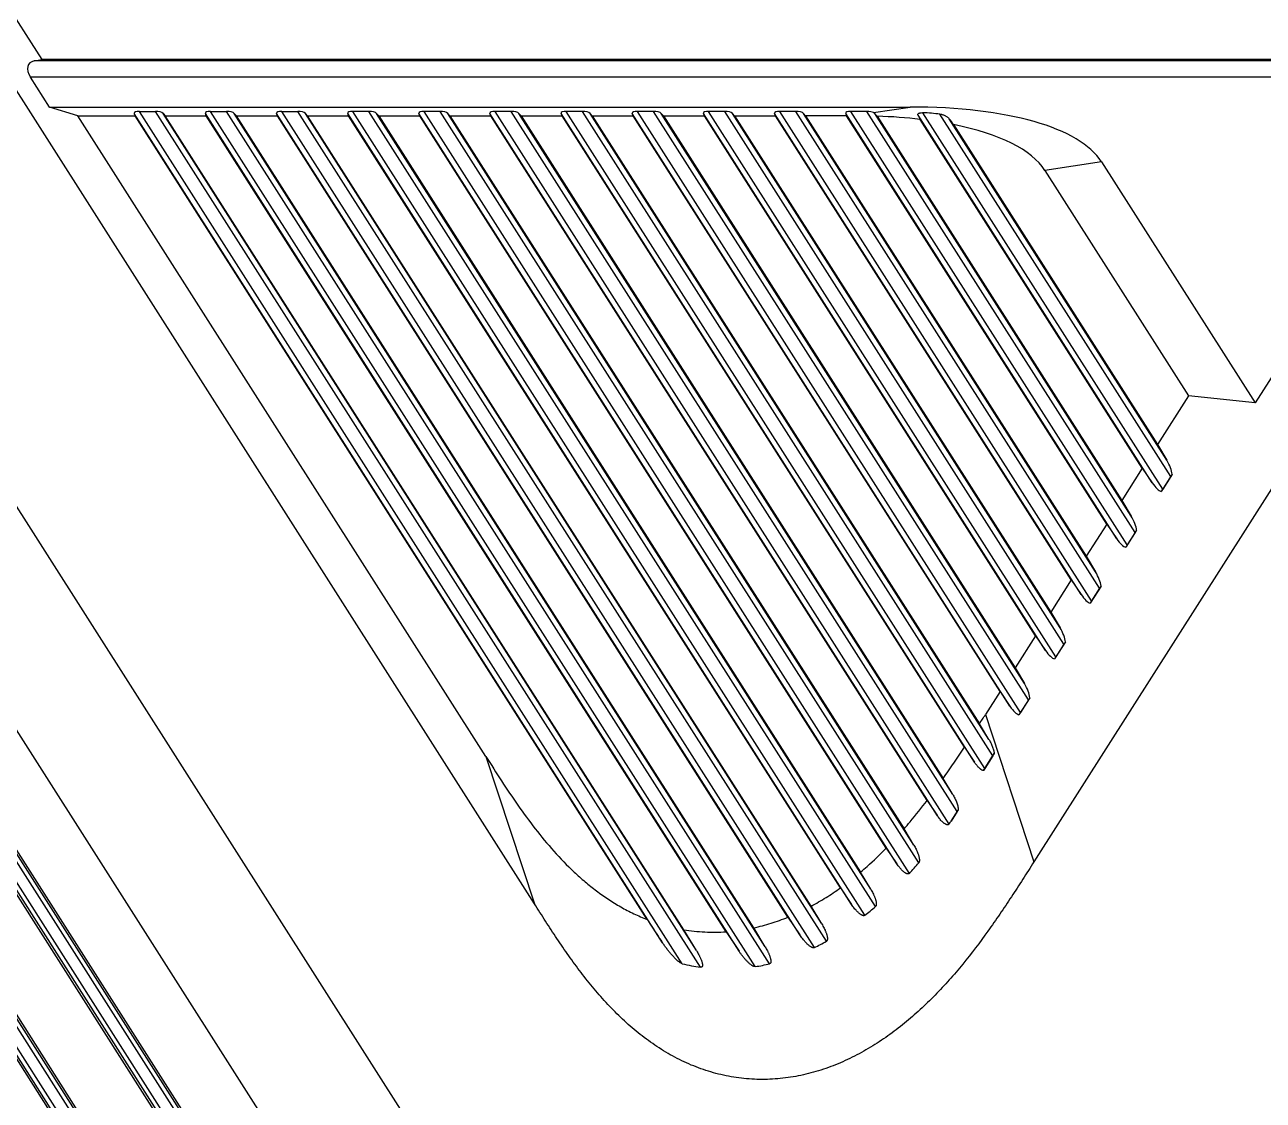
# Model space of a CAD drawing. Header units: millimetres. Extents: x 562 to 17351, y 2396 to 6995.
# Drawn here: x 2586.6 to 2700.1, y 3596.7 to 3695.2 of the extents above; entities that cross this region are included whole.
import ezdxf

# ---------------------------------------------------------------- set-up
doc = ezdxf.new("R2010")
doc.units = ezdxf.units.MM

msp = doc.modelspace()

# ---------------------------------------------------------------- linework, layer by layer
at = {"color": 7, "linetype": 'Continuous'}
for p, q in [((2509.806, 3815.04), (2588.156, 3692.057)), ((2468.914, 3814.088), (2660.863, 3512.788)), ((2633.287, 3614.701), (2507.583, 3812.016)), ((2485.091, 3809.168), (2673.232, 3513.846)), ((2653.811, 3512.914), (2467.254, 3805.75)), ((2652.225, 3514.315), (2468.571, 3802.594)), ((2652.561, 3514.529), (2468.907, 3802.808)), ((2467.22, 3801.709), (2651.283, 3512.788)), ((2468.235, 3800.463), (2650.668, 3514.101)), ((2468.571, 3800.677), (2651.004, 3514.315)), ((2644.207, 3512.914), (2467.254, 3790.674)), ((2642.957, 3514.529), (2468.907, 3787.732)), ((2467.22, 3786.634), (2641.679, 3512.788)), ((2642.621, 3514.315), (2468.571, 3787.518)), ((2468.571, 3785.602), (2641.4, 3514.315)), ((2468.235, 3785.388), (2641.064, 3514.101)), ((2587.452, 3691.922), (2588.156, 3692.057)), ((2715.26, 3691.922), (2587.452, 3691.922)), ((2712.866, 3692.057), (2588.156, 3692.057)), ((2588.854, 3687.704), (2587.107, 3690.445)), ((2718.361, 3690.445), (2587.107, 3690.445)), ((2718.361, 3690.445), (2699.338, 3660.586)), ((2591.438, 3686.904), (2588.854, 3687.704)), ((2588.854, 3687.704), (2667.717, 3687.704)), ((2628.841, 3628.194), (2591.438, 3686.904)), ((2591.438, 3686.904), (2596.696, 3686.904)), ((2596.614, 3687.121), (2596.696, 3686.904)), ((2645.029, 3611.124), (2596.614, 3687.121)), ((2643.617, 3613.252), (2596.696, 3686.904)), ((2646.844, 3609.203), (2597.088, 3687.304)), ((2597.088, 3687.304), (2598.558, 3687.304)), ((2648.522, 3608.876), (2598.558, 3687.304)), ((2648.143, 3610.398), (2599.265, 3687.121)), ((2599.265, 3687.121), (2599.46, 3686.904)), ((2646.978, 3612.317), (2599.46, 3686.904)), ((2599.46, 3686.904), (2603.217, 3686.904)), ((2652.049, 3610.342), (2603.135, 3687.121)), ((2603.217, 3686.904), (2603.135, 3687.121)), ((2650.856, 3612.126), (2603.217, 3686.904)), ((2653.538, 3608.932), (2603.609, 3687.304)), ((2603.609, 3687.304), (2605.08, 3687.304)), ((2654.842, 3609.193), (2605.08, 3687.304)), ((2605.981, 3686.904), (2605.787, 3687.121)), ((2654.436, 3610.757), (2605.787, 3687.121)), ((2653.389, 3612.488), (2605.981, 3686.904)), ((2605.981, 3686.904), (2609.739, 3686.904)), ((2609.739, 3686.904), (2609.656, 3687.121)), ((2657.617, 3611.838), (2609.656, 3687.121)), ((2656.524, 3613.465), (2609.739, 3686.904)), ((2658.947, 3610.678), (2610.131, 3687.304)), ((2610.131, 3687.304), (2611.601, 3687.304)), ((2660.05, 3611.254), (2611.601, 3687.304)), ((2612.503, 3686.904), (2612.308, 3687.121)), ((2659.629, 3612.842), (2612.308, 3687.121)), ((2658.649, 3614.468), (2612.503, 3686.904)), ((2612.503, 3686.904), (2616.26, 3686.904)), ((2616.26, 3686.904), (2616.178, 3687.121)), ((2662.363, 3614.625), (2616.178, 3687.121)), ((2661.335, 3616.15), (2616.26, 3686.904)), ((2663.584, 3613.635), (2616.652, 3687.304)), ((2618.122, 3687.304), (2616.652, 3687.304)), ((2664.546, 3614.433), (2618.122, 3687.304)), ((2664.114, 3616.038), (2618.829, 3687.121)), ((2619.024, 3686.904), (2618.829, 3687.121)), ((2619.024, 3686.904), (2663.182, 3617.59)), ((2619.024, 3686.904), (2622.781, 3686.904)), ((2622.781, 3686.904), (2622.699, 3687.121)), ((2666.517, 3618.341), (2622.699, 3687.121)), ((2665.539, 3619.787), (2622.781, 3686.904)), ((2667.656, 3617.48), (2623.173, 3687.304)), ((2624.644, 3687.304), (2623.173, 3687.304)), ((2668.51, 3618.447), (2624.644, 3687.304)), ((2668.07, 3620.065), (2625.35, 3687.121)), ((2625.545, 3686.904), (2625.35, 3687.121)), ((2625.545, 3686.904), (2667.174, 3621.56)), ((2625.545, 3686.904), (2629.302, 3686.904)), ((2670.221, 3622.764), (2629.22, 3687.121)), ((2629.302, 3686.904), (2629.22, 3687.121)), ((2669.28, 3624.152), (2629.302, 3686.904)), ((2671.299, 3621.999), (2629.695, 3687.304)), ((2631.165, 3687.304), (2629.695, 3687.304)), ((2672.045, 3623.135), (2631.165, 3687.304)), ((2671.628, 3624.716), (2631.872, 3687.121)), ((2632.067, 3686.904), (2631.872, 3687.121)), ((2632.067, 3686.904), (2670.758, 3626.17)), ((2632.067, 3686.904), (2635.824, 3686.904)), ((2635.824, 3686.904), (2635.742, 3687.121)), ((2673.612, 3627.676), (2635.742, 3687.121)), ((2672.694, 3629.029), (2635.824, 3686.904)), ((2674.57, 3627.1), (2636.216, 3687.304)), ((2637.686, 3687.304), (2636.216, 3687.304)), ((2675.305, 3628.253), (2637.686, 3687.304)), ((2638.588, 3686.904), (2638.393, 3687.121)), ((2674.944, 3629.748), (2638.393, 3687.121)), ((2638.588, 3686.904), (2674.085, 3631.184)), ((2638.588, 3686.904), (2642.345, 3686.904)), ((2642.345, 3686.904), (2642.263, 3687.121)), ((2676.879, 3632.786), (2642.263, 3687.121)), ((2675.964, 3634.132), (2642.345, 3686.904)), ((2677.831, 3632.218), (2642.737, 3687.304)), ((2644.207, 3687.304), (2642.737, 3687.304)), ((2678.566, 3633.372), (2644.207, 3687.304)), ((2645.109, 3686.904), (2644.914, 3687.121)), ((2678.204, 3634.867), (2644.914, 3687.121)), ((2645.109, 3686.904), (2677.346, 3636.302)), ((2645.109, 3686.904), (2648.866, 3686.904)), ((2680.139, 3637.904), (2648.784, 3687.121)), ((2648.866, 3686.904), (2648.784, 3687.121)), ((2679.225, 3639.251), (2648.866, 3686.904)), ((2681.092, 3637.336), (2649.259, 3687.304)), ((2650.729, 3687.304), (2649.259, 3687.304)), ((2681.827, 3638.49), (2650.729, 3687.304)), ((2681.465, 3639.985), (2651.436, 3687.121)), ((2651.63, 3686.904), (2651.436, 3687.121)), ((2651.63, 3686.904), (2680.607, 3641.42)), ((2651.63, 3686.904), (2655.388, 3686.904)), ((2683.4, 3643.022), (2655.306, 3687.121)), ((2655.388, 3686.904), (2655.306, 3687.121)), ((2682.485, 3644.369), (2655.388, 3686.904)), ((2684.352, 3642.454), (2655.78, 3687.304)), ((2657.25, 3687.304), (2655.78, 3687.304)), ((2685.087, 3643.608), (2657.25, 3687.304)), ((2684.726, 3645.103), (2657.957, 3687.121)), ((2658.152, 3686.904), (2657.957, 3687.121)), ((2658.152, 3686.904), (2683.868, 3646.538)), ((2661.909, 3686.904), (2658.152, 3686.904)), ((2661.827, 3687.121), (2661.909, 3686.904)), ((2686.661, 3648.14), (2661.827, 3687.121)), ((2685.746, 3649.487), (2661.909, 3686.904)), ((2687.613, 3647.572), (2662.301, 3687.304)), ((2663.771, 3687.304), (2662.301, 3687.304)), ((2688.348, 3648.726), (2663.771, 3687.304)), ((2664.381, 3687.189), (2667.717, 3687.704)), ((2687.986, 3650.221), (2664.48, 3687.119)), ((2664.697, 3686.866), (2687.128, 3651.656)), ((2689.921, 3653.258), (2668.459, 3686.947)), ((2690.874, 3652.691), (2668.899, 3687.184)), ((2691.609, 3653.844), (2670.45, 3687.057)), ((2689.007, 3654.605), (2668.64, 3686.574)), ((2691.247, 3655.339), (2671.315, 3686.625)), ((2671.708, 3686.097), (2690.389, 3656.775)), ((2685.255, 3682.692), (2680.073, 3681.892)), ((2685.255, 3682.692), (2699.338, 3660.586)), ((2680.073, 3681.892), (2693.232, 3661.237)), ((2693.232, 3661.237), (2690.389, 3656.775)), ((2699.338, 3660.586), (2693.232, 3661.237)), ((2690.389, 3656.775), (2691.247, 3655.339)), ((2689.007, 3654.605), (2687.128, 3651.656)), ((2689.007, 3654.605), (2689.921, 3653.258)), ((2691.743, 3654.046), (2690.745, 3652.48)), ((2691.609, 3653.844), (2690.874, 3652.691)), ((2700.838, 3652.704), (2679.073, 3618.54)), ((2687.128, 3651.656), (2687.986, 3650.221)), ((2685.746, 3649.487), (2683.868, 3646.538)), ((2685.746, 3649.487), (2686.661, 3648.14)), ((2688.482, 3648.928), (2687.484, 3647.362)), ((2688.348, 3648.726), (2687.613, 3647.572)), ((2683.868, 3646.538), (2684.726, 3645.103)), ((2682.485, 3644.369), (2680.607, 3641.42)), ((2682.485, 3644.369), (2683.4, 3643.022)), ((2685.221, 3643.81), (2684.224, 3642.244)), ((2685.087, 3643.608), (2684.352, 3642.454)), ((2680.607, 3641.42), (2681.465, 3639.985)), ((2679.225, 3639.251), (2677.346, 3636.302)), ((2679.225, 3639.251), (2680.139, 3637.904)), ((2681.961, 3638.692), (2680.963, 3637.126)), ((2681.827, 3638.49), (2681.092, 3637.336)), ((2677.346, 3636.302), (2678.204, 3634.867)), ((2675.964, 3634.132), (2674.627, 3632.033)), ((2675.964, 3634.132), (2676.879, 3632.786)), ((2678.7, 3633.574), (2677.702, 3632.007)), ((2678.566, 3633.372), (2677.831, 3632.218)), ((2674.944, 3629.748), (2674.085, 3631.184)), ((2674.627, 3632.033), (2679.073, 3618.54)), ((2672.694, 3629.029), (2673.612, 3627.676)), ((2628.841, 3628.194), (2633.287, 3614.701)), ((2674.443, 3626.892), (2675.439, 3628.455)), ((2675.305, 3628.253), (2674.57, 3627.1)), ((2671.628, 3624.716), (2670.758, 3626.17)), ((2669.28, 3624.152), (2670.221, 3622.764)), ((2671.485, 3622.257), (2672.128, 3623.263)), ((2672.045, 3623.135), (2671.485, 3622.257)), ((2668.07, 3620.065), (2667.174, 3621.56)), ((2665.539, 3619.787), (2666.517, 3618.341)), ((2664.114, 3616.038), (2663.182, 3617.59)), ((2661.335, 3616.15), (2662.363, 3614.625)), ((2659.629, 3612.842), (2658.649, 3614.468)), ((2656.524, 3613.465), (2657.617, 3611.838)), ((2648.143, 3610.398), (2646.978, 3612.317)), ((2650.856, 3612.126), (2652.049, 3610.342)), ((2654.436, 3610.757), (2653.389, 3612.488))]:
    msp.add_line(p, q, dxfattribs=at)
for centre, radius, start, end in [((2614.058, 3663.523), 70.717, 324.04162, 324.29953), ((2635.106, 3647.088), 44.002, 317.71021, 319.39028), ((2644.552, 3637.574), 30.583, 308.48577, 310.82713), ((2649.008, 3631.063), 22.679, 295.99308, 299.13764), ((2650.843, 3625.263), 16.551, 256.01872, 261.94077), ((2650.695, 3626.559), 17.854, 279.15978, 283.42881)]:
    msp.add_arc(centre, radius, start, end, dxfattribs=at)
for centre, major_axis, ratio, start_param, end_param in [((2588.663, 3690.445), (1.711, -1.182), 0.5397124, 2.6528696, 4.049133), ((2597.216, 3687.104), (0.606, -0.047), 0.3207437, 1.8072837, 3.2908136), ((2598.686, 3687.104), (0.606, -0.047), 0.3207437, 0.3237538, 1.8072837), ((2603.737, 3687.104), (0.606, -0.047), 0.3207437, 1.8072837, 3.2908136), ((2605.207, 3687.104), (0.606, -0.047), 0.3207437, 0.3237538, 1.8072837), ((2610.258, 3687.104), (0.606, -0.047), 0.3207437, 1.8072837, 3.2908136), ((2611.728, 3687.104), (0.606, -0.047), 0.3207437, 0.3237538, 1.8072837), ((2616.779, 3687.104), (0.606, -0.047), 0.3207437, 1.8072837, 3.2908136), ((2618.25, 3687.104), (0.606, -0.047), 0.3207437, 0.3237538, 1.8072837), ((2623.301, 3687.104), (0.606, -0.047), 0.3207437, 1.8072837, 3.2908136), ((2624.771, 3687.104), (0.606, -0.047), 0.3207437, 0.3237538, 1.8072837), ((2629.822, 3687.104), (0.606, -0.047), 0.3207437, 1.8072837, 3.2908136), ((2631.292, 3687.104), (0.606, -0.047), 0.3207437, 0.3237538, 1.8072837), ((2636.343, 3687.104), (0.606, -0.047), 0.3207437, 1.8072837, 3.2908136), ((2637.814, 3687.104), (0.606, -0.047), 0.3207437, 0.3237538, 1.8072837), ((2642.865, 3687.104), (0.606, -0.047), 0.3207437, 1.8072837, 3.2908136), ((2644.335, 3687.104), (0.606, -0.047), 0.3207437, 0.3237538, 1.8072837), ((2649.386, 3687.104), (0.606, -0.047), 0.3207437, 1.8072837, 3.2908136), ((2650.856, 3687.104), (0.606, -0.047), 0.3207437, 0.3237538, 1.8072837), ((2655.907, 3687.104), (0.606, -0.047), 0.3207437, 1.8072837, 3.2908136), ((2657.377, 3687.104), (0.606, -0.047), 0.3207437, 0.3237538, 1.8072837), ((2662.429, 3687.104), (0.606, -0.047), 0.3207437, 1.8072837, 3.2908136), ((2663.899, 3687.104), (0.606, -0.047), 0.3207437, 0.6750321, 1.8072837), ((2669.271, 3678.659), (-5.747, 9.225), 0.08354, -0.5288763, -0.4651187), ((2652.914, 3676.134), (-27.729, -4.281), 0.3564077, -2.2277731, -2.0639725), ((2658.095, 3676.934), (27.729, 4.281), 0.3564077, 0.1553631, 1.1620123), ((2674.059, 3679.398), (-6.071, 9.173), 0.08773, 0.5486987, 0.6166106), ((2655.505, 3676.534), (27.729, 4.281), 0.3564077, 0.9475826, 1.0125358), ((2674.999, 3679.543), (-5.747, 9.225), 0.08354, -0.8340356, -0.7491389), ((2652.914, 3676.134), (-27.729, -4.281), 0.3564077, -2.9862296, -2.3691318), ((2690.88, 3654.987), (-0.753, 1.34), 0.3210859, -2.5123473, -1.4878595), ((2691.635, 3653.804), (0.295, 0.466), 0.0791827, 1.0745635, 1.5336056), ((2690.145, 3653.833), (-0.753, 1.34), 0.3210859, -4.4549192, -3.4304315), ((2690.899, 3652.65), (0.295, 0.466), 0.0791827, 1.5336056, 1.9926476), ((2687.62, 3649.869), (-0.753, 1.34), 0.3210859, -2.5123473, -1.4878595), ((2686.885, 3648.715), (-0.753, 1.34), 0.3210859, -4.4549192, -3.4304315), ((2688.374, 3648.686), (0.295, 0.466), 0.0791827, 1.0745635, 1.5336056), ((2687.639, 3647.532), (0.295, 0.466), 0.0791827, 1.5336056, 1.9926476), ((2684.359, 3644.751), (-0.753, 1.34), 0.3210859, -2.5123473, -1.4878595), ((2685.113, 3643.567), (0.295, 0.466), 0.0791827, 1.0745635, 1.5336056), ((2683.624, 3643.597), (-0.753, 1.34), 0.3210859, -4.4549192, -3.4304315), ((2684.378, 3642.413), (0.295, 0.466), 0.0791827, 1.5336056, 1.9926476), ((2681.099, 3639.633), (-0.753, 1.34), 0.3210859, -2.5123473, -1.4878595), ((2680.363, 3638.479), (-0.753, 1.34), 0.3210859, -4.4549192, -3.4304315), ((2681.853, 3638.449), (0.295, 0.466), 0.0791827, 1.0745635, 1.5336056), ((2681.118, 3637.295), (0.295, 0.466), 0.0791827, 1.5336056, 1.9926476), ((2677.838, 3634.515), (-0.753, 1.34), 0.3210859, -2.5123473, -1.4878595), ((2678.592, 3633.331), (0.295, 0.466), 0.0791827, 1.0745635, 1.5336056), ((2677.103, 3633.361), (-0.753, 1.34), 0.3210859, -4.4549192, -3.4304315), ((2677.857, 3632.177), (0.295, 0.466), 0.0791827, 1.5336056, 1.9926476), ((2675.331, 3628.213), (0.295, 0.466), 0.0791827, 1.0746145, 1.5336056), ((2674.596, 3627.059), (0.295, 0.466), 0.0791827, 1.5336056, 1.9859456), ((2672.071, 3623.095), (0.295, 0.466), 0.0791827, 1.252959, 1.5336056)]:
    msp.add_ellipse(centre, major_axis=major_axis, ratio=ratio, start_param=start_param, end_param=end_param, dxfattribs=at)
for points, knots in [([(2664.381, 3687.189), (2664.401, 3687.179), (2664.428, 3687.164), (2664.46, 3687.139), (2664.474, 3687.126), (2664.48, 3687.119)], [0, 0, 0, 0, 0.5383092, 0.7789371, 1, 1, 1, 1]), ([(2668.459, 3686.947), (2668.455, 3686.955), (2668.449, 3686.972), (2668.443, 3686.998), (2668.442, 3687.025), (2668.448, 3687.05), (2668.46, 3687.075), (2668.479, 3687.098), (2668.504, 3687.118), (2668.535, 3687.136), (2668.571, 3687.151), (2668.611, 3687.164), (2668.655, 3687.173), (2668.718, 3687.183), (2668.799, 3687.188), (2668.866, 3687.186), (2668.899, 3687.184)], [0, 0, 0, 0, 0.0466081, 0.0908658, 0.1335998, 0.1762379, 0.2206681, 0.2688357, 0.3222291, 0.3815791, 0.4468455, 0.517392, 0.592287, 0.6705199, 0.8333156, 1, 1, 1, 1]), ([(2670.45, 3687.057), (2670.496, 3687.053), (2670.586, 3687.039), (2670.718, 3687.005), (2670.842, 3686.961), (2670.958, 3686.909), (2671.065, 3686.848), (2671.161, 3686.781), (2671.246, 3686.708), (2671.294, 3686.654), (2671.315, 3686.625)], [0, 0, 0, 0, 0.1399295, 0.2771153, 0.4102353, 0.5386626, 0.6620882, 0.7802899, 0.8930389, 1, 1, 1, 1]), ([(2670.758, 3626.17), (2671.09, 3626.641), (2671.743, 3627.588), (2672.379, 3628.547), (2672.694, 3629.029)], [0, 0, 0, 0, 0.4999989, 1, 1, 1, 1]), ([(2674.944, 3629.748), (2675.003, 3629.649), (2675.086, 3629.498), (2675.186, 3629.289), (2675.255, 3629.13), (2675.317, 3628.967), (2675.371, 3628.8), (2675.407, 3628.658), (2675.429, 3628.543), (2675.437, 3628.485), (2675.439, 3628.455)], [0, 0, 0, 0, 0.2480661, 0.3724765, 0.4971596, 0.6221579, 0.7475379, 0.8734074, 0.9365973, 1, 1, 1, 1]), ([(2628.841, 3628.194), (2629.319, 3627.442), (2630.277, 3625.939), (2631.763, 3623.716), (2633.34, 3621.556), (2635.043, 3619.493), (2636.595, 3617.89), (2637.925, 3616.703), (2638.97, 3615.868), (2640.062, 3615.095), (2641.201, 3614.394), (2642.385, 3613.771), (2643.203, 3613.415), (2643.617, 3613.252)], [0, 0, 0, 0, 0.1250022, 0.2500048, 0.3750051, 0.4999996, 0.6249822, 0.6874875, 0.749992, 0.8124956, 0.8749981, 0.9374995, 1, 1, 1, 1]), ([(2674.443, 3626.892), (2674.42, 3626.898), (2674.374, 3626.913), (2674.309, 3626.946), (2674.247, 3626.984), (2674.189, 3627.026), (2674.132, 3627.071), (2674.06, 3627.135), (2673.974, 3627.22), (2673.876, 3627.328), (2673.753, 3627.478), (2673.667, 3627.596), (2673.612, 3627.676)], [0, 0, 0, 0, 0.0624688, 0.1247758, 0.187046, 0.2493254, 0.3116371, 0.3739907, 0.4988207, 0.6238468, 0.7490631, 1, 1, 1, 1]), ([(2671.628, 3624.716), (2671.661, 3624.661), (2671.725, 3624.549), (2671.814, 3624.378), (2671.896, 3624.203), (2671.97, 3624.024), (2672.036, 3623.841), (2672.08, 3623.684), (2672.107, 3623.557), (2672.123, 3623.46), (2672.131, 3623.362), (2672.131, 3623.295), (2672.128, 3623.263)], [0, 0, 0, 0, 0.1237996, 0.2478188, 0.3720836, 0.4966331, 0.6215289, 0.7468732, 0.809784, 0.8728966, 0.9362706, 1, 1, 1, 1]), ([(2667.174, 3621.56), (2667.357, 3621.77), (2668.08, 3622.616), (2668.774, 3623.488), (2669.28, 3624.152)], [0, 0, 0, 0, 0.2500148, 1, 1, 1, 1]), ([(2671.299, 3621.999), (2671.289, 3621.986), (2671.273, 3621.968), (2671.247, 3621.95), (2671.226, 3621.94), (2671.203, 3621.933), (2671.173, 3621.928), (2671.142, 3621.928), (2671.112, 3621.932), (2671.082, 3621.938), (2671.046, 3621.949), (2671.004, 3621.967), (2670.95, 3621.994), (2670.887, 3622.034), (2670.814, 3622.087), (2670.745, 3622.145), (2670.679, 3622.206), (2670.615, 3622.269), (2670.533, 3622.357), (2670.435, 3622.472), (2670.324, 3622.615), (2670.255, 3622.714), (2670.221, 3622.764)], [0, 0, 0, 0, 0.0327496, 0.0490708, 0.0652811, 0.0813748, 0.0973453, 0.1289516, 0.1446644, 0.1603225, 0.1915212, 0.2226344, 0.2537, 0.3157475, 0.3777827, 0.4398358, 0.5019201, 0.5640415, 0.6262024, 0.7506351, 0.8752346, 1, 1, 1, 1]), ([(2663.182, 3617.59), (2663.387, 3617.763), (2664.199, 3618.468), (2664.975, 3619.212), (2665.539, 3619.787)], [0, 0, 0, 0, 0.2500314, 1, 1, 1, 1]), ([(2668.07, 3620.065), (2668.107, 3620.004), (2668.178, 3619.879), (2668.276, 3619.688), (2668.366, 3619.493), (2668.433, 3619.326), (2668.48, 3619.189), (2668.511, 3619.086), (2668.538, 3618.981), (2668.56, 3618.874), (2668.572, 3618.784), (2668.576, 3618.711), (2668.575, 3618.656), (2668.571, 3618.601), (2668.562, 3618.555), (2668.551, 3618.52), (2668.537, 3618.485), (2668.522, 3618.461), (2668.51, 3618.447)], [0, 0, 0, 0, 0.1236635, 0.2474996, 0.3715416, 0.4958399, 0.5581184, 0.6205, 0.6830085, 0.7456798, 0.8085703, 0.8401364, 0.871803, 0.9035957, 0.9355482, 0.9516042, 0.9677151, 1, 1, 1, 1]), ([(2679.073, 3618.54), (2678.732, 3618.004), (2678.049, 3616.933), (2677.013, 3615.333), (2675.955, 3613.748), (2674.501, 3611.664), (2672.965, 3609.637), (2671.317, 3607.702), (2670.019, 3606.306), (2668.652, 3604.976), (2667.213, 3603.726), (2665.697, 3602.569), (2664.103, 3601.521), (2662.432, 3600.601), (2660.978, 3599.956), (2659.783, 3599.524), (2658.871, 3599.244), (2657.947, 3599.011), (2657.011, 3598.827), (2656.067, 3598.693), (2655.117, 3598.612), (2654.164, 3598.585), (2653.211, 3598.612), (2652.261, 3598.695), (2651.318, 3598.832), (2650.384, 3599.024), (2649.462, 3599.269), (2648.556, 3599.565), (2647.667, 3599.91), (2646.798, 3600.303), (2645.951, 3600.739), (2645.126, 3601.217), (2644.057, 3601.905), (2642.781, 3602.854), (2641.346, 3604.11), (2640.226, 3605.238), (2639.372, 3606.179), (2638.544, 3607.143), (2637.555, 3608.386), (2636.43, 3609.925), (2635.353, 3611.498), (2634.311, 3613.093), (2633.628, 3614.165), (2633.287, 3614.701)], [0, 0, 0, 0, 0.0312489, 0.0624981, 0.0937478, 0.124998, 0.1874917, 0.2187427, 0.2499935, 0.281244, 0.3124938, 0.3437428, 0.3749906, 0.4062372, 0.4374825, 0.4531089, 0.4687354, 0.4843618, 0.4999881, 0.5156144, 0.5312407, 0.5468669, 0.5624931, 0.5781193, 0.5937455, 0.6093717, 0.6249979, 0.6406242, 0.6562505, 0.6718769, 0.6875033, 0.7031298, 0.7187564, 0.7500026, 0.7812505, 0.8124998, 0.8281262, 0.8437528, 0.8750028, 0.9062525, 0.937502, 0.9687512, 1, 1, 1, 1]), ([(2667.656, 3617.48), (2667.651, 3617.474), (2667.638, 3617.462), (2667.618, 3617.448), (2667.595, 3617.437), (2667.563, 3617.428), (2667.522, 3617.425), (2667.474, 3617.432), (2667.427, 3617.445), (2667.382, 3617.462), (2667.339, 3617.483), (2667.283, 3617.515), (2667.217, 3617.559), (2667.141, 3617.618), (2667.069, 3617.681), (2666.999, 3617.747), (2666.932, 3617.815), (2666.868, 3617.886), (2666.805, 3617.958), (2666.724, 3618.057), (2666.626, 3618.183), (2666.553, 3618.288), (2666.517, 3618.341)], [0, 0, 0, 0, 0.0163323, 0.0326309, 0.0488434, 0.0649562, 0.096818, 0.1283884, 0.1597716, 0.1910401, 0.2222381, 0.2533917, 0.3156105, 0.3777868, 0.4399498, 0.5021141, 0.5642876, 0.6264752, 0.6886799, 0.7509036, 0.8754058, 1, 1, 1, 1]), ([(2658.649, 3614.468), (2659.114, 3614.719), (2660.028, 3615.252), (2660.905, 3615.842), (2661.335, 3616.15)], [0, 0, 0, 0, 0.4999935, 1, 1, 1, 1]), ([(2664.114, 3616.038), (2664.151, 3615.976), (2664.223, 3615.852), (2664.322, 3615.662), (2664.398, 3615.499), (2664.453, 3615.367), (2664.492, 3615.267), (2664.528, 3615.165), (2664.56, 3615.062), (2664.588, 3614.958), (2664.606, 3614.869), (2664.617, 3614.798), (2664.622, 3614.744), (2664.625, 3614.689), (2664.624, 3614.634), (2664.618, 3614.58), (2664.608, 3614.535), (2664.595, 3614.5), (2664.582, 3614.475), (2664.566, 3614.452), (2664.553, 3614.439), (2664.546, 3614.433)], [0, 0, 0, 0, 0.1239966, 0.2480793, 0.3722761, 0.4344348, 0.4966403, 0.5589029, 0.6212368, 0.6836626, 0.7462129, 0.7775562, 0.808956, 0.8404277, 0.8719932, 0.9036842, 0.9355447, 0.9515708, 0.9676613, 0.9838153, 1, 1, 1, 1]), ([(2663.584, 3613.635), (2663.577, 3613.63), (2663.562, 3613.62), (2663.537, 3613.609), (2663.511, 3613.603), (2663.475, 3613.6), (2663.431, 3613.604), (2663.38, 3613.617), (2663.331, 3613.636), (2663.284, 3613.659), (2663.239, 3613.684), (2663.181, 3613.722), (2663.111, 3613.772), (2663.031, 3613.838), (2662.954, 3613.908), (2662.88, 3613.98), (2662.809, 3614.055), (2662.716, 3614.158), (2662.606, 3614.291), (2662.481, 3614.455), (2662.401, 3614.568), (2662.363, 3614.625)], [0, 0, 0, 0, 0.0162289, 0.0324193, 0.0485302, 0.0645569, 0.0963362, 0.1279067, 0.1593392, 0.1906803, 0.2219595, 0.2531952, 0.3155698, 0.3778752, 0.4401385, 0.5023752, 0.5645948, 0.6268038, 0.751198, 0.875592, 1, 1, 1, 1]), ([(2643.617, 3613.252), (2643.735, 3613.075), (2644.206, 3612.365), (2644.676, 3611.656), (2645.029, 3611.124)], [0, 0, 0, 0, 0.2501115, 1, 1, 1, 1]), ([(2653.389, 3612.488), (2653.924, 3612.605), (2654.985, 3612.887), (2656.017, 3613.259), (2656.524, 3613.465)], [0, 0, 0, 0, 0.499991, 1, 1, 1, 1]), ([(2646.978, 3612.317), (2647.297, 3612.263), (2647.94, 3612.174), (2648.911, 3612.097), (2649.884, 3612.078), (2650.533, 3612.104), (2650.856, 3612.126)], [0, 0, 0, 0, 0.2499997, 0.4999993, 0.7499994, 1, 1, 1, 1]), ([(2658.947, 3610.678), (2658.938, 3610.673), (2658.92, 3610.667), (2658.89, 3610.662), (2658.861, 3610.661), (2658.822, 3610.665), (2658.775, 3610.677), (2658.721, 3610.698), (2658.669, 3610.724), (2658.619, 3610.752), (2658.57, 3610.783), (2658.508, 3610.828), (2658.433, 3610.887), (2658.346, 3610.962), (2658.263, 3611.041), (2658.183, 3611.123), (2658.105, 3611.206), (2658.005, 3611.321), (2657.884, 3611.468), (2657.747, 3611.65), (2657.66, 3611.775), (2657.617, 3611.838)], [0, 0, 0, 0, 0.0161194, 0.0322017, 0.0482189, 0.0641742, 0.0958953, 0.1274715, 0.1589446, 0.1903436, 0.2216876, 0.2529894, 0.315492, 0.3779071, 0.4402585, 0.5025615, 0.5648262, 0.6270597, 0.7514445, 0.8757525, 1, 1, 1, 1]), ([(2659.629, 3612.842), (2659.666, 3612.78), (2659.738, 3612.656), (2659.838, 3612.466), (2659.916, 3612.304), (2659.972, 3612.173), (2660.012, 3612.073), (2660.049, 3611.971), (2660.082, 3611.869), (2660.11, 3611.765), (2660.129, 3611.677), (2660.14, 3611.606), (2660.145, 3611.552), (2660.148, 3611.498), (2660.146, 3611.443), (2660.138, 3611.389), (2660.125, 3611.345), (2660.109, 3611.312), (2660.093, 3611.289), (2660.074, 3611.269), (2660.058, 3611.258), (2660.05, 3611.254)], [0, 0, 0, 0, 0.1243988, 0.2487961, 0.3732098, 0.4354354, 0.497677, 0.559941, 0.6222372, 0.6845803, 0.7469951, 0.7782491, 0.8095439, 0.840895, 0.8723271, 0.9038791, 0.9356126, 0.9516018, 0.9676705, 0.9838155, 1, 1, 1, 1]), ([(2646.844, 3609.203), (2646.83, 3609.206), (2646.803, 3609.215), (2646.751, 3609.236), (2646.689, 3609.269), (2646.617, 3609.314), (2646.548, 3609.363), (2646.482, 3609.414), (2646.395, 3609.485), (2646.291, 3609.579), (2646.171, 3609.695), (2646.054, 3609.815), (2645.941, 3609.938), (2645.794, 3610.105), (2645.616, 3610.318), (2645.412, 3610.581), (2645.216, 3610.85), (2645.09, 3611.032), (2645.029, 3611.124)], [0, 0, 0, 0, 0.0158625, 0.0317114, 0.0633445, 0.0949144, 0.1264287, 0.1578966, 0.1893252, 0.2520822, 0.3147376, 0.3773104, 0.4398133, 0.502255, 0.626972, 0.751497, 0.8758403, 1, 1, 1, 1]), ([(2654.436, 3610.757), (2654.473, 3610.695), (2654.546, 3610.571), (2654.631, 3610.412), (2654.695, 3610.284), (2654.742, 3610.186), (2654.785, 3610.087), (2654.827, 3609.988), (2654.865, 3609.887), (2654.899, 3609.784), (2654.928, 3609.681), (2654.948, 3609.593), (2654.959, 3609.522), (2654.964, 3609.468), (2654.966, 3609.414), (2654.963, 3609.36), (2654.954, 3609.316), (2654.942, 3609.281), (2654.93, 3609.257), (2654.913, 3609.234), (2654.893, 3609.215), (2654.869, 3609.201), (2654.851, 3609.195), (2654.842, 3609.193)], [0, 0, 0, 0, 0.1248799, 0.2496718, 0.3120388, 0.374385, 0.4367109, 0.4990171, 0.5613044, 0.6235749, 0.6858326, 0.7480869, 0.7792274, 0.8103821, 0.8415642, 0.8727988, 0.9041335, 0.9198878, 0.9357209, 0.9516545, 0.9676875, 0.9838205, 1, 1, 1, 1]), ([(2648.143, 3610.398), (2648.182, 3610.335), (2648.256, 3610.209), (2648.345, 3610.048), (2648.412, 3609.917), (2648.46, 3609.818), (2648.507, 3609.719), (2648.55, 3609.618), (2648.591, 3609.516), (2648.627, 3609.413), (2648.654, 3609.326), (2648.672, 3609.255), (2648.683, 3609.202), (2648.691, 3609.148), (2648.696, 3609.094), (2648.696, 3609.04), (2648.691, 3608.995), (2648.68, 3608.96), (2648.669, 3608.935), (2648.653, 3608.912), (2648.632, 3608.894), (2648.607, 3608.881), (2648.579, 3608.874), (2648.551, 3608.873), (2648.532, 3608.875), (2648.522, 3608.876)], [0, 0, 0, 0, 0.1255326, 0.2508892, 0.3134976, 0.376053, 0.4385502, 0.5009823, 0.5633401, 0.6256106, 0.687775, 0.718814, 0.7498171, 0.7807799, 0.8116983, 0.8425716, 0.8734129, 0.8888687, 0.9043679, 0.9199609, 0.9357011, 0.9516186, 0.9676813, 0.9838327, 1, 1, 1, 1]), ([(2653.538, 3608.932), (2653.516, 3608.929), (2653.481, 3608.93), (2653.438, 3608.939), (2653.395, 3608.952), (2653.344, 3608.973), (2653.285, 3609.004), (2653.228, 3609.038), (2653.155, 3609.088), (2653.068, 3609.154), (2652.968, 3609.24), (2652.872, 3609.33), (2652.779, 3609.423), (2652.66, 3609.55), (2652.516, 3609.714), (2652.352, 3609.918), (2652.196, 3610.127), (2652.097, 3610.27), (2652.049, 3610.342)], [0, 0, 0, 0, 0.0318931, 0.0478268, 0.063722, 0.0953949, 0.1269682, 0.1584653, 0.1899032, 0.2526373, 0.3152442, 0.3777557, 0.4401918, 0.5025657, 0.6271526, 0.7515735, 0.8758517, 1, 1, 1, 1])]:
    msp.add_open_spline(points, degree=3, knots=knots, dxfattribs=at)
msp.add_open_spline([(2674.085, 3631.184), (2674.266, 3631.467), (2674.446, 3631.75), (2674.627, 3632.033)], degree=3, dxfattribs=at)

doc.saveas('drawing.dxf')
